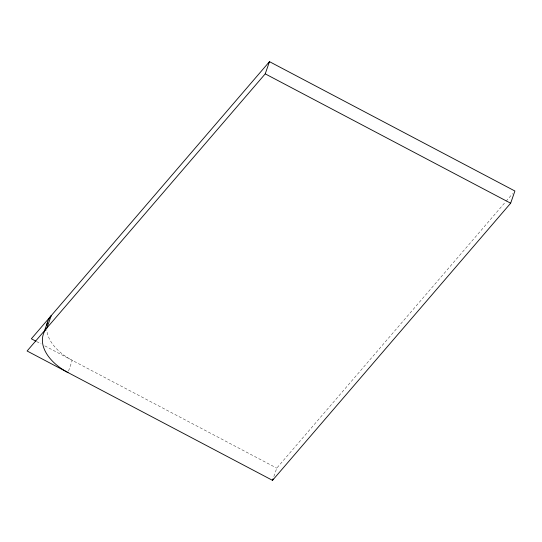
<?xml version="1.0" encoding="UTF-8"?>
<svg xmlns="http://www.w3.org/2000/svg" width="542" height="542" viewBox="0 0 542 542"><rect width="100%" height="100%" fill="white"/><g stroke="black" fill="none" stroke-linecap="round" stroke-linejoin="round"><path stroke-width="0.41" stroke-dasharray="2.71 2.03" d="M68.536 371.026L72.255 360.342A47.059 29.166 19.2 0 1 46.754 330.125M273.852 476.526L276.772 468.139L505.53 201.915M506.079 201.272L512.698 193.575M36.592 341.548L41.077 343.913M44.817 345.884L276.772 468.139"/><path stroke-width="0.81" d="M44.356 331.27L47.547 322.111M265.228 73.861L269.476 61.652L514.9 191.008L510.652 203.216L272.524 480.347L27.1 350.992L265.228 73.861L510.652 203.216M272.524 480.347L273.053 478.816M269.476 61.652L31.348 338.784L35.84 341.155M46.761 325.708A47.059 29.166 19.2 0 1 51.192 315.695L46.944 327.896A47.059 29.166 19.2 0 0 68.007 372.55"/></g></svg>
